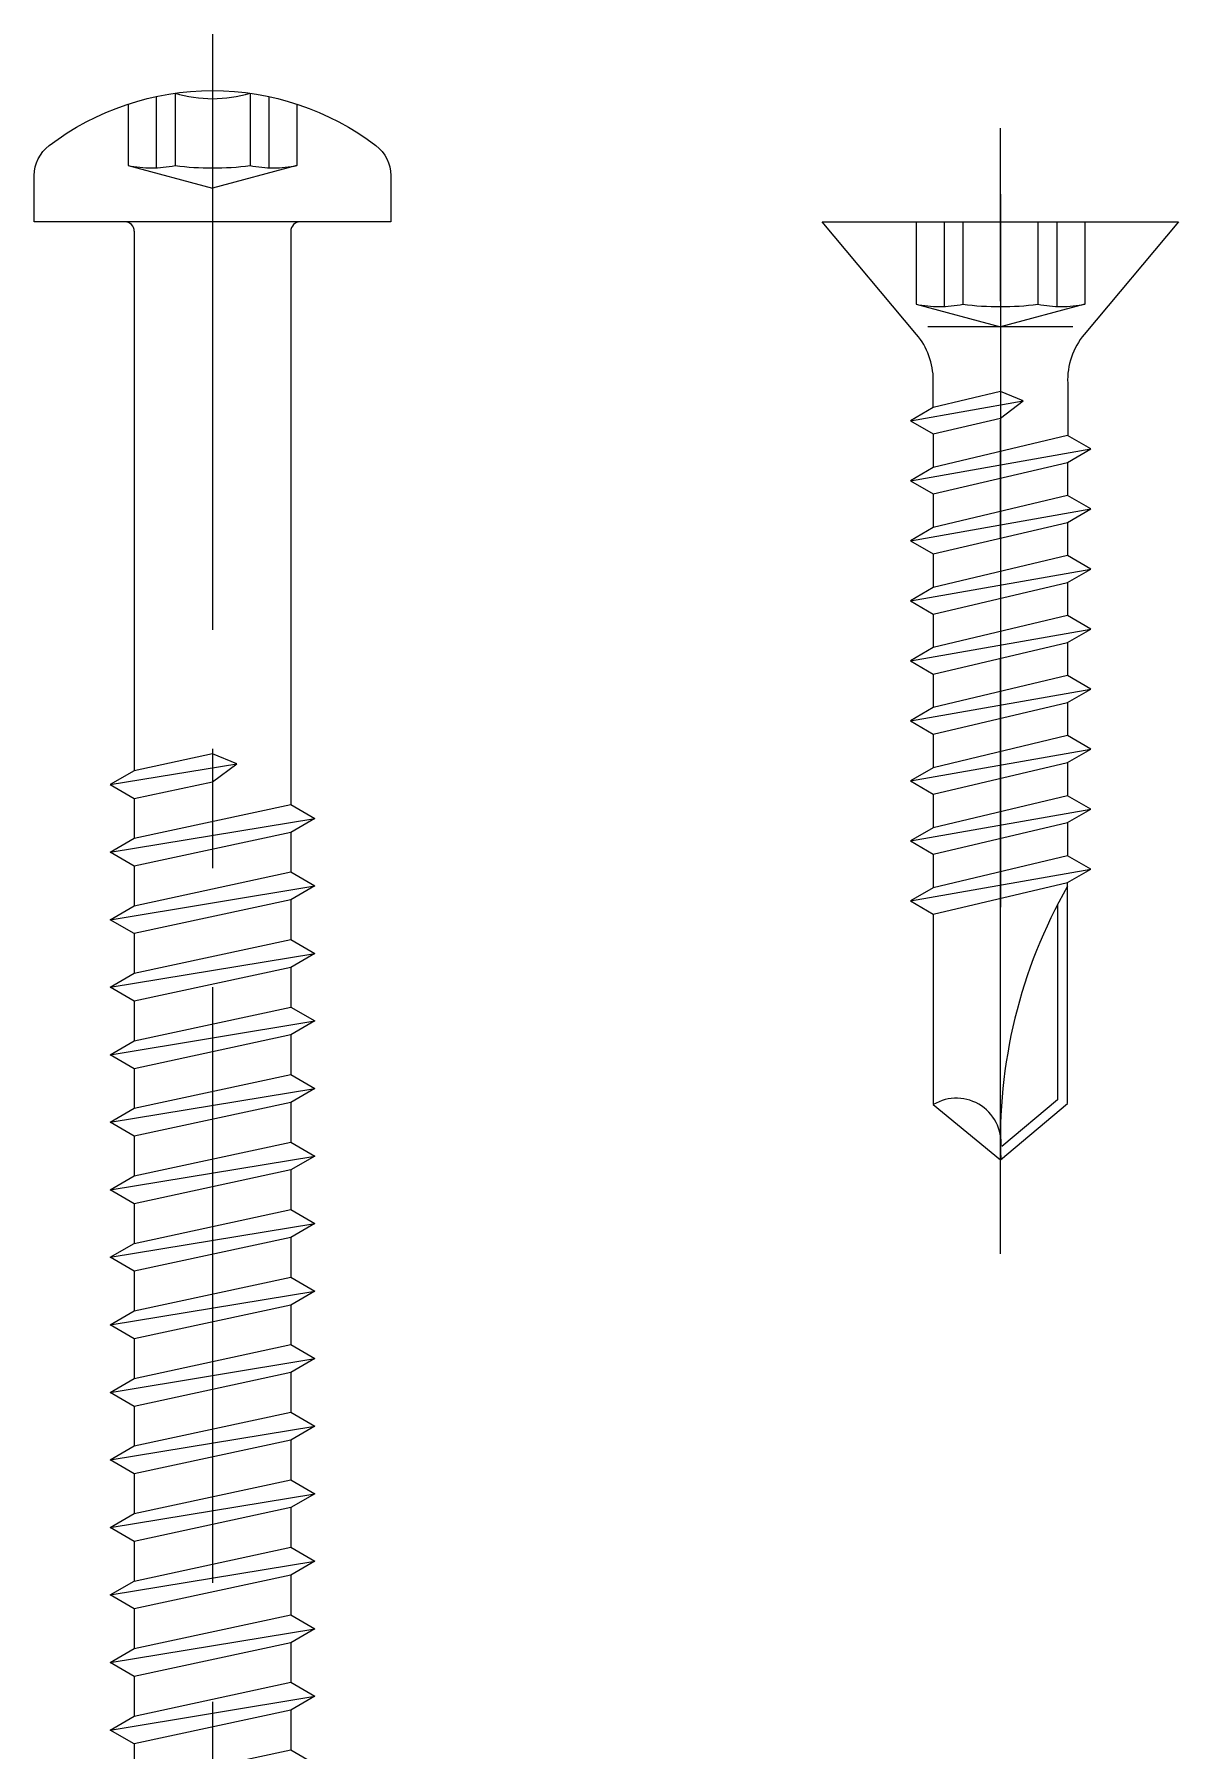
# Model space of a CAD drawing. Header units: millimetres. Extents: x 1459 to 16731, y 971 to 8404.
# Drawn here: x 5859.33 to 5889.83, y 2267.41 to 2313.16 of the extents above; entities that cross this region are included whole.
import ezdxf

# ---------------------------------------------------------------- set-up
doc = ezdxf.new("R2010")
doc.units = ezdxf.units.MM
doc.header["$LTSCALE"] = 0.5
doc.linetypes.add('CENTER', pattern=[50.8, 31.75, -6.35, 6.35, -6.35])
doc.linetypes.add('HIDDEN', pattern=[9.525, 6.35, -3.175])
doc.layers.get('0').update_dxf_attribs({"lineweight": 20})
doc.layers.add('Quincaillerie', color=150, linetype='Continuous', lineweight=20)

# ---------------------------------------------------------------- blocks, each defined once
blk = doc.blocks.new('4070085')
at = {"color": 1, "linetype": 'CENTER'}
blk.add_line((0, 5), (0, -54.5), dxfattribs=at)
for p, q in [((-2.085, -0.25), (-2.085, -14.628)), ((2.085, -0.25), (2.085, -15.528)), ((-2.085, -15.372), (-2.085, -16.428)), ((2.085, -16.272), (2.085, -17.328)), ((-2.085, -17.172), (-2.085, -18.228)), ((2.085, -18.072), (2.085, -19.128)), ((-2.085, -18.972), (-2.085, -20.028)), ((2.085, -19.872), (2.085, -20.928)), ((-2.085, -20.772), (-2.085, -21.828)), ((2.085, -21.672), (2.085, -22.728)), ((-2.085, -22.572), (-2.085, -23.628)), ((2.085, -23.472), (2.085, -24.528)), ((-2.085, -24.372), (-2.085, -25.428)), ((2.085, -25.272), (2.085, -26.328)), ((-2.085, -26.172), (-2.085, -27.228)), ((2.085, -27.072), (2.085, -28.128)), ((-2.085, -27.972), (-2.085, -29.028)), ((2.085, -28.872), (2.085, -29.928)), ((-2.085, -29.772), (-2.085, -30.828)), ((2.085, -30.672), (2.085, -31.728)), ((-2.085, -31.572), (-2.085, -32.628)), ((2.085, -32.472), (2.085, -33.528)), ((-2.085, -33.372), (-2.085, -34.428)), ((2.085, -34.272), (2.085, -35.328)), ((-2.085, -35.172), (-2.085, -36.228)), ((2.085, -36.072), (2.085, -37.128)), ((-2.085, -36.972), (-2.085, -38.028)), ((2.085, -37.872), (2.085, -38.928)), ((-2.085, -38.772), (-2.085, -39.828)), ((2.085, -39.672), (2.085, -40.728)), ((-2.085, -40.572), (-2.085, -41.628))]:
    blk.add_line(p, q)
blk.add_lwpolyline([(0, 3.5, -0.163834), (4.355, 2.034, -0.234469), (4.75, 1.237), (4.75, 0), (-4.75, 0), (-4.75, 1.237, -0.234469), (-4.355, 2.034, -0.163834)], format="xyb", close=True)
at = {"linetype": 'HIDDEN'}
for points in [[(-1.5, 3.342), (-1.5, 1.444)], [(-1, 3.43), (-1, 1.5)], [(1, 3.43), (1, 1.5)], [(1.5, 3.342), (1.5, 1.444)], [(-2.25, 3.139), (-2.25, 1.5)], [(2.25, 3.139), (2.25, 1.5)], [(-2.25, 1.5), (0, 0.897)], [(2.25, 1.5), (0, 0.897)]]:
    blk.add_lwpolyline(points, dxfattribs=at)
for points in [[(-2.085, -15.372), (0, -14.922), (0.645, -14.444), (0, -14.178), (-2.085, -14.628), (-2.73, -15)], [(2.73, -15.9), (2.085, -16.272), (-2.085, -17.172), (-2.73, -16.8), (-2.085, -16.428), (2.085, -15.528)], [(2.73, -17.7), (2.085, -18.072), (-2.085, -18.972), (-2.73, -18.6), (-2.085, -18.228), (2.085, -17.328)], [(2.73, -19.5), (2.085, -19.872), (-2.085, -20.772), (-2.73, -20.4), (-2.085, -20.028), (2.085, -19.128)], [(2.73, -21.3), (2.085, -21.672), (-2.085, -22.572), (-2.73, -22.2), (-2.085, -21.828), (2.085, -20.928)], [(2.73, -23.1), (2.085, -23.472), (-2.085, -24.372), (-2.73, -24), (-2.085, -23.628), (2.085, -22.728)], [(2.73, -24.9), (2.085, -25.272), (-2.085, -26.172), (-2.73, -25.8), (-2.085, -25.428), (2.085, -24.528)], [(2.73, -26.7), (2.085, -27.072), (-2.085, -27.972), (-2.73, -27.6), (-2.085, -27.228), (2.085, -26.328)], [(2.73, -28.5), (2.085, -28.872), (-2.085, -29.772), (-2.73, -29.4), (-2.085, -29.028), (2.085, -28.128)], [(2.73, -30.3), (2.085, -30.672), (-2.085, -31.572), (-2.73, -31.2), (-2.085, -30.828), (2.085, -29.928)], [(2.73, -32.1), (2.085, -32.472), (-2.085, -33.372), (-2.73, -33), (-2.085, -32.628), (2.085, -31.728)], [(2.73, -33.9), (2.085, -34.272), (-2.085, -35.172), (-2.73, -34.8), (-2.085, -34.428), (2.085, -33.528)], [(2.73, -35.7), (2.085, -36.072), (-2.085, -36.972), (-2.73, -36.6), (-2.085, -36.228), (2.085, -35.328)], [(2.73, -37.5), (2.085, -37.872), (-2.085, -38.772), (-2.73, -38.4), (-2.085, -38.028), (2.085, -37.128)], [(2.73, -39.3), (2.085, -39.672), (-2.085, -40.572), (-2.73, -40.2), (-2.085, -39.828), (2.085, -38.928)], [(2.73, -41.1), (2.085, -41.472), (-2.085, -42.372), (-2.73, -42), (-2.085, -41.628), (2.085, -40.728)]]:
    blk.add_lwpolyline(points, close=True)
for points in [[(-2.73, -15), (0.645, -14.444)], [(-2.73, -16.8), (2.73, -15.9)], [(-2.73, -18.6), (2.73, -17.7)], [(-2.73, -20.4), (2.73, -19.5)], [(-2.73, -22.2), (2.73, -21.3)], [(-2.73, -24), (2.73, -23.1)], [(-2.73, -25.8), (2.73, -24.9)], [(-2.73, -27.6), (2.73, -26.7)], [(-2.73, -29.4), (2.73, -28.5)], [(-2.73, -31.2), (2.73, -30.3)], [(-2.73, -33), (2.73, -32.1)], [(-2.73, -34.8), (2.73, -33.9)], [(-2.73, -36.6), (2.73, -35.7)], [(-2.73, -38.4), (2.73, -37.5)], [(-2.73, -40.2), (2.73, -39.3)]]:
    blk.add_lwpolyline(points)
for centre, radius, start, end in [((0, 6.788), 3.503, 253.4149, 286.5851), ((-1.625, 4.819), 3.377, 259.3357, 280.6643), ((0, 9.596), 8.157, 262.9585, 277.0415), ((1.625, 4.819), 3.377, 259.3357, 280.6643)]:
    blk.add_arc(centre, radius, start, end, dxfattribs=at)
for centre, start, end in [((-2.335, -0.25), 0, 90), ((2.335, -0.25), 90, 180)]:
    blk.add_arc(centre, 0.25, start, end)
blk = doc.blocks.new('*U169')
at = {"lineweight": 18}
blk.add_blockref('4070085', (0, 0), dxfattribs=at)
blk = doc.blocks.new('4070242')
at = {"lineweight": 18}
for p, q in [((0, 0.738), (0, -18.265)), ((-2.4, -11.7), (2.41, -10.852))]:
    blk.add_line(p, q, dxfattribs=at)
at = {"color": 1, "linetype": 'CENTER', "lineweight": 18}
blk.add_lwpolyline([(0, -27.509), (0, 2.5)], dxfattribs=at)
at = {"lineweight": 18}
blk.add_lwpolyline([(-1.79, -4.948), (-1.79, -4.219, 0.176327), (-2.235, -2.998), (-4.75, 0), (4.75, 0), (2.235, -2.998, 0.186611), (1.792, -4.295), (1.792, -5.695)], format="xyb", dxfattribs=at)
at = {"linetype": 'HIDDEN', "lineweight": 18}
for points in [[(-1.5, 0), (-1.5, -2.253)], [(-1, 0), (-1, -2.197)], [(1, 0), (1, -2.197)], [(1.5, 0), (1.5, -2.253)], [(-2.25, -0.029), (-2.25, -2.197)], [(2.25, -0.029), (2.25, -2.197)], [(-2.25, -2.197), (0, -2.8)], [(2.25, -2.197), (0, -2.8)]]:
    blk.add_lwpolyline(points, dxfattribs=at)
at = {"lineweight": 18}
for points in [[(1.933, -2.8), (-1.933, -2.8)], [(0, -4.521), (-1.79, -4.948), (-2.4, -5.3), (-1.79, -5.652), (0, -5.231), (0.61, -4.769), (0, -4.521)], [(-2.4, -5.3), (0.61, -4.769)], [(-1.79, -5.652), (-1.79, -6.548)], [(-2.4, -6.9), (2.41, -6.052)], [(1.79, -6.41), (1.79, -7.294)], [(-1.79, -7.252), (-1.79, -8.148)], [(-2.4, -8.5), (2.41, -7.652)], [(1.79, -8.01), (1.79, -8.894)], [(-1.79, -8.852), (-1.79, -9.748)], [(-2.4, -10.1), (2.41, -9.252)], [(1.79, -9.61), (1.79, -10.494)], [(-1.79, -10.452), (-1.79, -11.348)], [(1.79, -11.21), (1.79, -12.094)], [(-1.79, -12.052), (-1.79, -12.948)], [(-2.4, -13.3), (2.41, -12.452)], [(1.79, -12.81), (1.79, -13.694)], [(-1.79, -13.652), (-1.79, -14.548)], [(-2.4, -14.9), (2.41, -14.052)], [(1.79, -14.41), (1.79, -15.294)], [(-1.79, -15.252), (-1.79, -16.148)], [(-2.4, -16.5), (2.41, -15.652)], [(1.79, -16.01), (1.79, -16.894)], [(-1.79, -16.852), (-1.79, -17.748)], [(-2.4, -18.1), (2.41, -17.252)], [(-1.79, -18.452), (-1.79, -23.529), (0.002, -25.002), (1.79, -23.502), (1.79, -17.61)], [(1.525, -18.195), (1.525, -23.398), (0.035, -24.648)]]:
    blk.add_lwpolyline(points, dxfattribs=at)
for points in [[(1.79, -6.41), (2.41, -6.052), (1.79, -5.694), (-1.79, -6.548), (-2.4, -6.9), (-1.79, -7.252)], [(1.79, -8.01), (2.41, -7.652), (1.79, -7.294), (-1.79, -8.148), (-2.4, -8.5), (-1.79, -8.852)], [(1.79, -9.61), (2.41, -9.252), (1.79, -8.894), (-1.79, -9.748), (-2.4, -10.1), (-1.79, -10.452)], [(1.79, -11.21), (2.41, -10.852), (1.79, -10.494), (-1.79, -11.348), (-2.4, -11.7), (-1.79, -12.052)], [(1.79, -12.81), (2.41, -12.452), (1.79, -12.094), (-1.79, -12.948), (-2.4, -13.3), (-1.79, -13.652)], [(1.79, -14.41), (2.41, -14.052), (1.79, -13.694), (-1.79, -14.548), (-2.4, -14.9), (-1.79, -15.252)], [(1.79, -16.01), (2.41, -15.652), (1.79, -15.294), (-1.79, -16.148), (-2.4, -16.5), (-1.79, -16.852)], [(1.79, -17.61), (2.41, -17.252), (1.79, -16.894), (-1.79, -17.748), (-2.4, -18.1), (-1.79, -18.452)]]:
    blk.add_lwpolyline(points, close=True, dxfattribs=at)
at = {"linetype": 'HIDDEN', "lineweight": 18}
for centre, radius, start, end in [((-1.625, 1.122), 3.377, 259.3357, 280.6643), ((0, 5.899), 8.157, 262.9585, 277.0415), ((1.625, 1.122), 3.377, 259.3357, 280.6643)]:
    blk.add_arc(centre, radius, start, end, dxfattribs=at)
at = {"lineweight": 18}
for centre, radius, start, end in [((13.53, -24.438), 13.531, 150.1829, 182.3809), ((-1.174, -24.55), 1.192, 350.682, 121.1143)]:
    blk.add_arc(centre, radius, start, end, dxfattribs=at)
blk = doc.blocks.new('*U170')
at = {"layer": 'Quincaillerie', "lineweight": 18}
blk.add_blockref('4070242', (0, 0), dxfattribs=at)

msp = doc.modelspace()

# ---------------------------------------------------------------- block references
at = {"layer": 'Quincaillerie', "lineweight": 20}
for name, p in [('*U169', (5864.081, 2308.157)), ('*U170', (5885.081, 2308.157))]:
    msp.add_blockref(name, p, dxfattribs=at)

doc.saveas('drawing.dxf')
